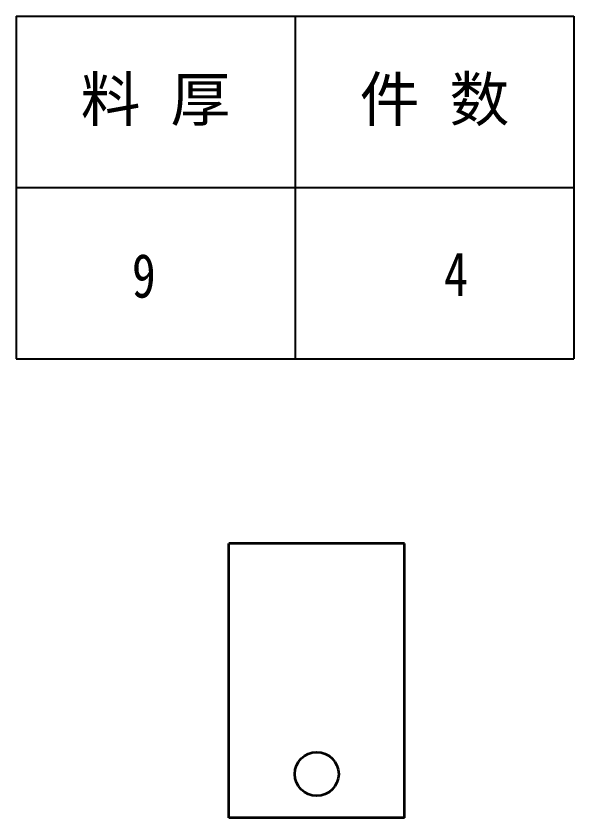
# Model space of a CAD drawing. Header units: millimetres. Extents: x -15766 to 80009, y -9701 to 15159.
# Drawn here: x -13465.1 to -13338.1, y 11895.3 to 12077.8 of the extents above; entities that cross this region are included whole.
import ezdxf
from ezdxf.enums import TextEntityAlignment as Align

# ---------------------------------------------------------------- set-up
doc = ezdxf.new("R2010")
doc.units = ezdxf.units.MM
doc.layers.add('07', color=7, linetype='Continuous')
doc.layers.add('AM_VIS', color=7, linetype='Continuous', lineweight=18)
doc.styles.add('DIM', font='', dxfattribs={"width": 0.8})
doc.styles.get('DIM').set_extended_font_data('NSimSun')

# ---------------------------------------------------------------- blocks, each defined once
blk = doc.blocks.new('*T2185')
at = {"color": 0, "linetype": 'ByBlock', "lineweight": -2, "transparency": 16777216}
for p, q in [((0, 0), (127, 0)), ((0, 0), (0, -78)), ((63.5, 0), (63.5, -78)), ((127, 0), (127, -78)), ((0, -39), (127, -39)), ((0, -78), (127, -78))]:
    blk.add_line(p, q, dxfattribs=at)
at = {"color": 0, "transparency": 16777216, "char_height": 10, "width": 60.5, "attachment_point": 5}
for s, insert in [('{\\fSimSun|b0|i0|c134|p2;料 厚}', (31.75, -19.5)), ('{\\fSimSun|b0|i0|c134|p2;件 数}', (95.25, -19.5))]:
    blk.add_mtext(s, dxfattribs=dict(at, insert=insert))
blk = doc.blocks.new('拆图参数')
blk.add_blockref('*T2185', (-63.5, 78))
at = {"style": 'DIM', "width": 0.8}
blk.add_attdef('6', text='', height=10, dxfattribs=at).set_placement((-37.13, 18.91), align=Align.MIDDLE_LEFT)
blk.add_attdef('1', text='', height=10, dxfattribs=at).set_placement((36.65, 19.27), align=Align.MIDDLE_CENTER)

msp = doc.modelspace()

# ---------------------------------------------------------------- linework, layer by layer
at = {"layer": 'AM_VIS', "lineweight": 35}
for p, q in [((-13416.62099, 11895.31742), (-13416.62099, 11957.81742)), ((-13376.62099, 11957.81742), (-13416.62099, 11957.81742)), ((-13376.62099, 11895.31742), (-13376.62099, 11957.81742)), ((-13376.62099, 11895.31742), (-13416.62099, 11895.31742))]:
    msp.add_line(p, q, dxfattribs=at)
msp.add_circle((-13396.62099, 11905.31742), 5, dxfattribs=at)

# ---------------------------------------------------------------- block references
at = {"layer": '07'}
msp.add_blockref('拆图参数', (-13401.56711, 11999.81978), dxfattribs=at).add_auto_attribs({'1': '4', '6': '9'})

doc.saveas('drawing.dxf')
